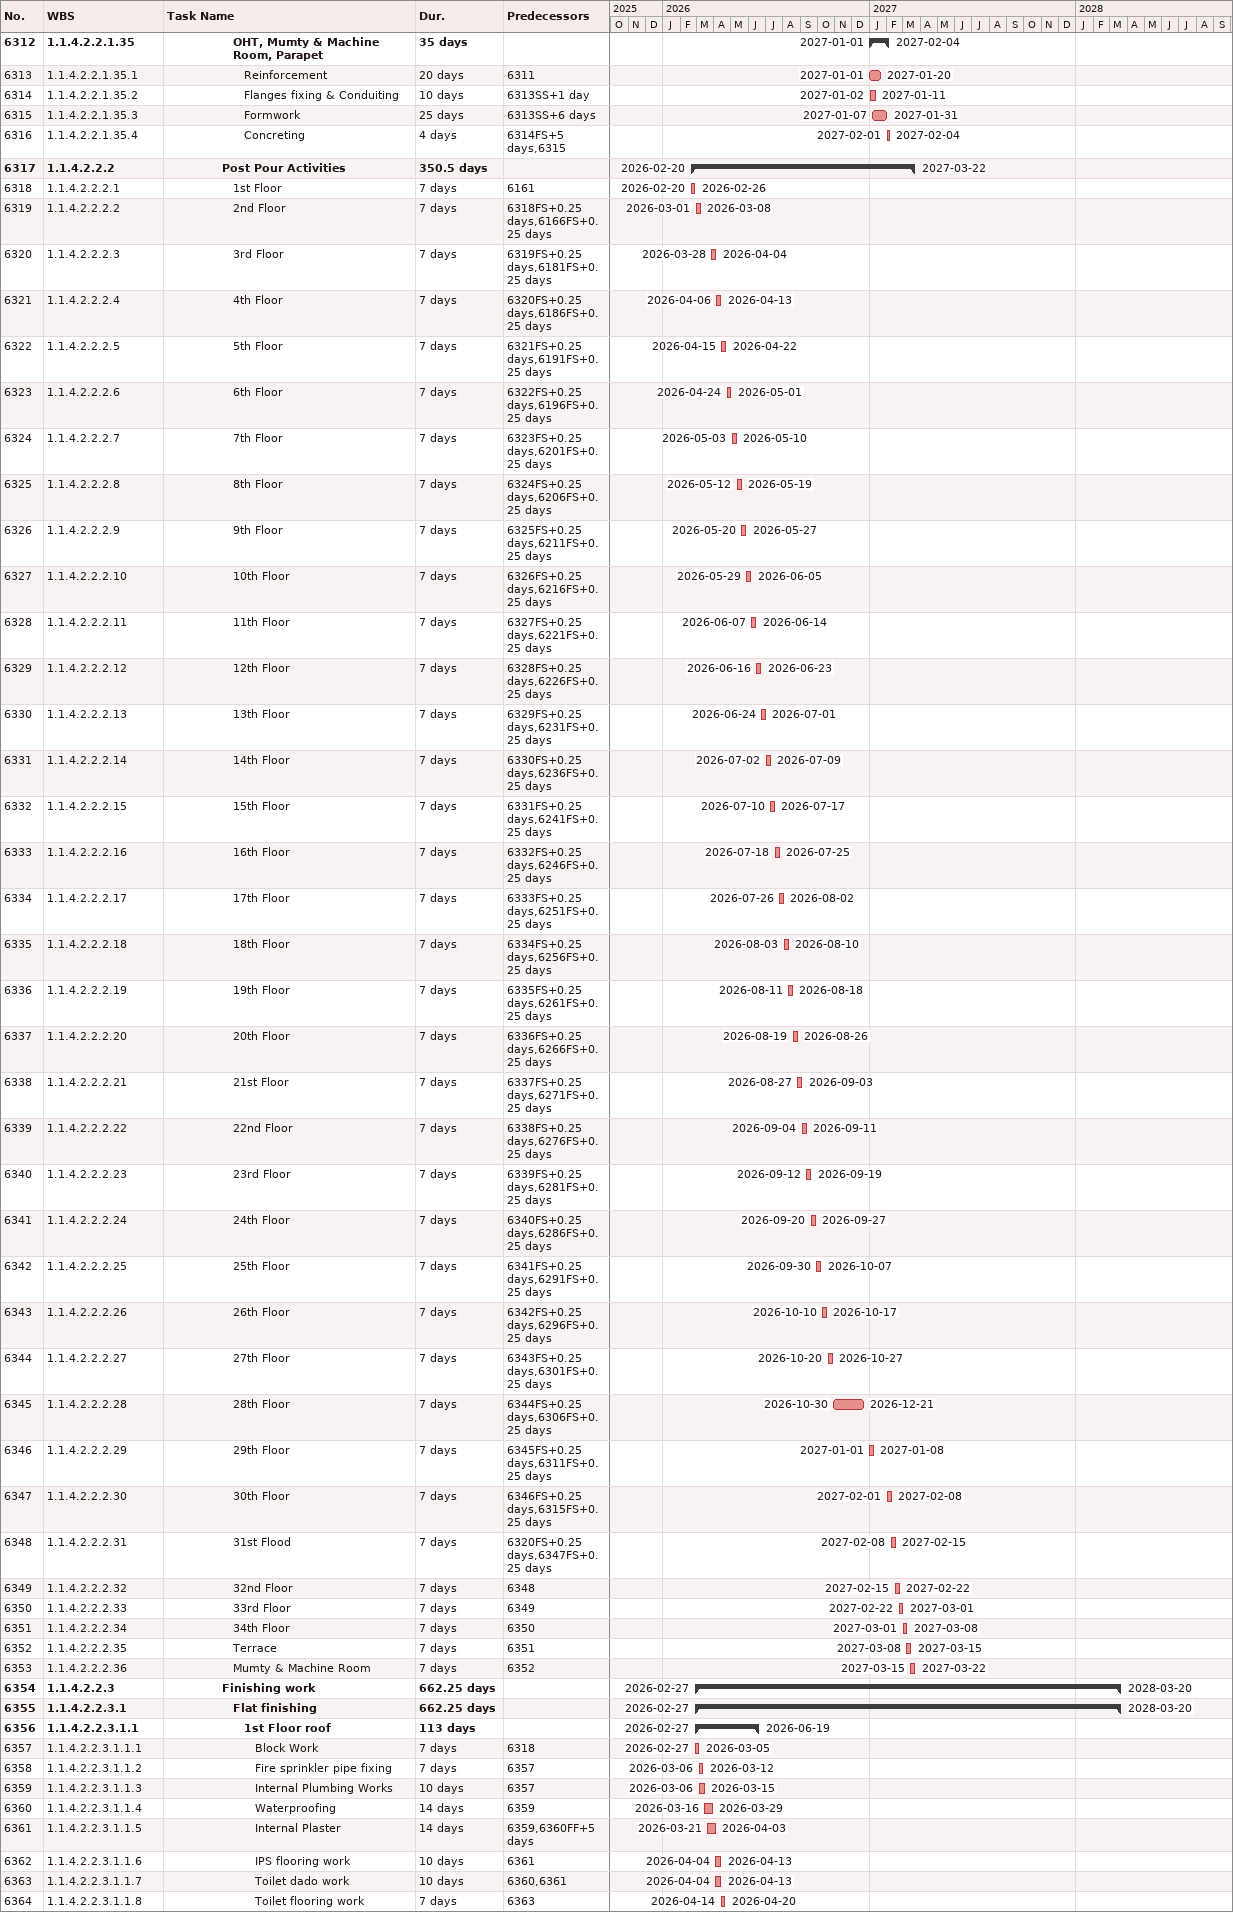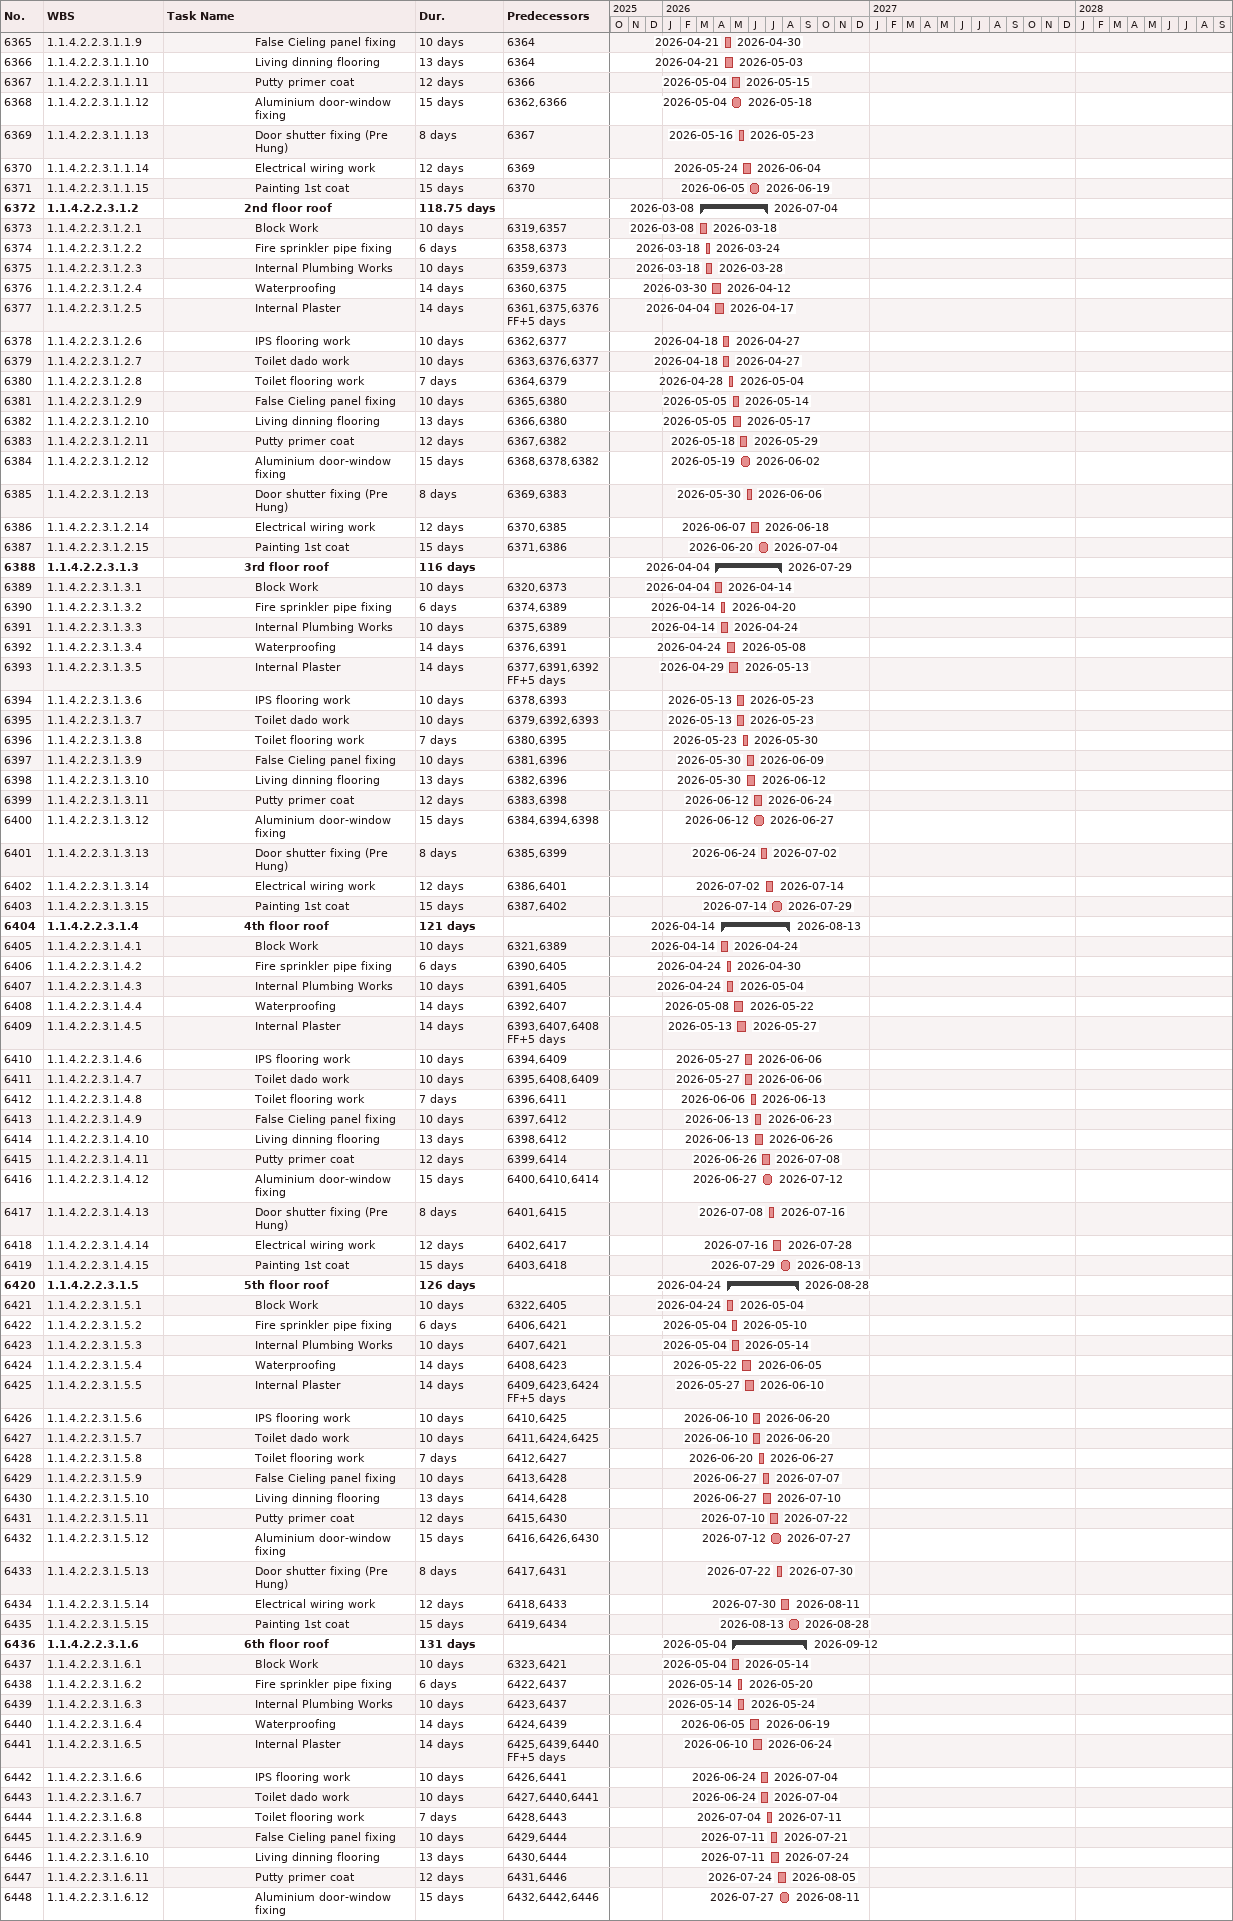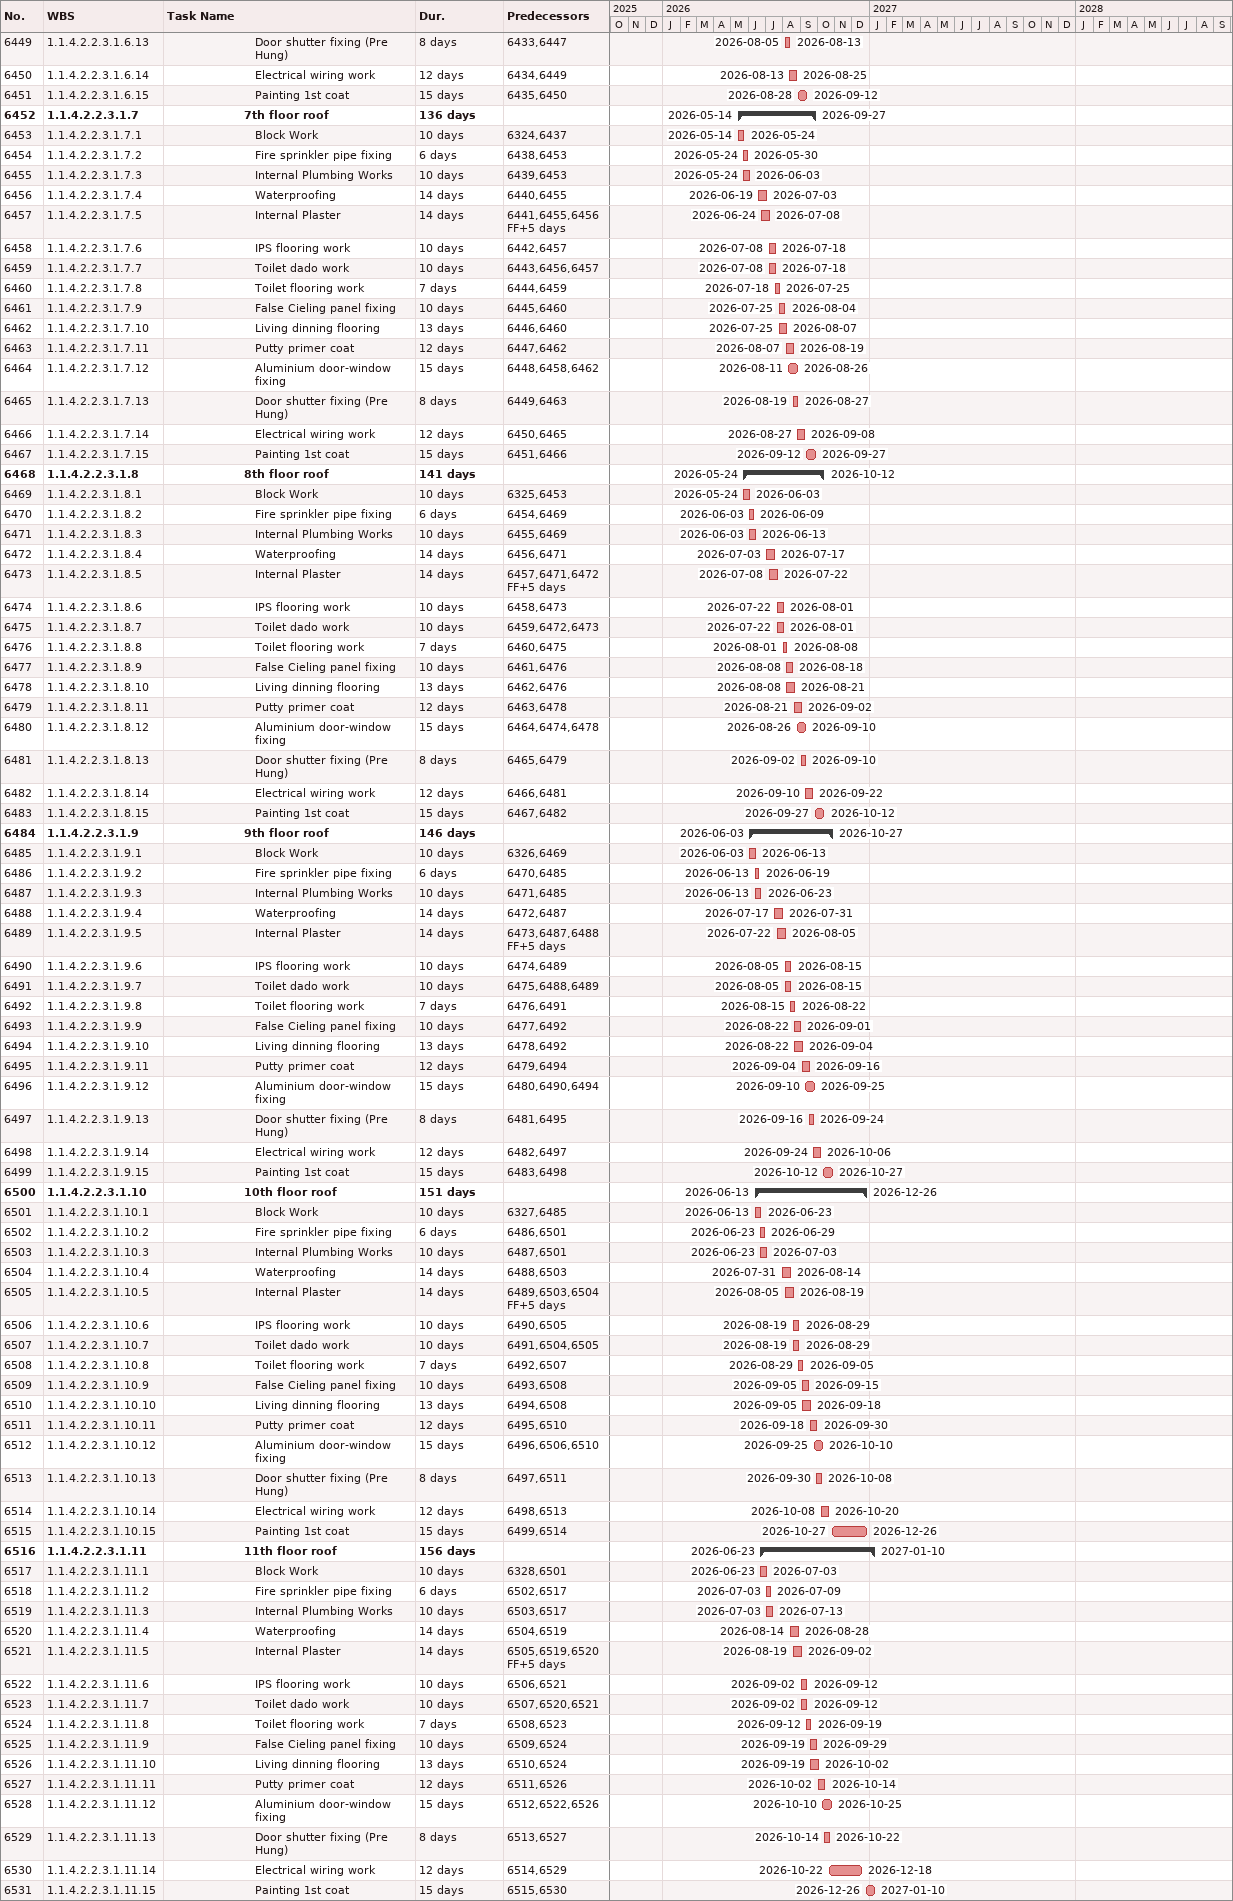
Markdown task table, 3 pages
| ID | WBS | Task | Duration | Start | Finish | Predecessors |
|---|---|---|---|---|---|---|
| 6312 | 1.1.4.2.2.1.35 | **OHT, Mumty & Machine Room, Parapet** | 35d | 2027-01-01 | 2027-02-04 |  |
| 6313 | 1.1.4.2.2.1.35.1 | Reinforcement | 20d | 2027-01-01 | 2027-01-20 | 6311 |
| 6314 | 1.1.4.2.2.1.35.2 | Flanges fixing & Conduiting | 10d | 2027-01-02 | 2027-01-11 | 6313SS+1d |
| 6315 | 1.1.4.2.2.1.35.3 | Formwork | 25d | 2027-01-07 | 2027-01-31 | 6313SS+6d |
| 6316 | 1.1.4.2.2.1.35.4 | Concreting | 4d | 2027-02-01 | 2027-02-04 | 6314FS+5d, 6315 |
| 6317 | 1.1.4.2.2.2 | **Post Pour Activities** | 350.5d | 2026-02-20 | 2027-03-22 |  |
| 6318 | 1.1.4.2.2.2.1 | 1st Floor | 7d | 2026-02-20 | 2026-02-26 | 6161 |
| 6319 | 1.1.4.2.2.2.2 | 2nd Floor | 7d | 2026-03-01 | 2026-03-08 | 6318FS+0.25d, 6166FS+0.25d |
| 6320 | 1.1.4.2.2.2.3 | 3rd Floor | 7d | 2026-03-28 | 2026-04-04 | 6319FS+0.25d, 6181FS+0.25d |
| 6321 | 1.1.4.2.2.2.4 | 4th Floor | 7d | 2026-04-06 | 2026-04-13 | 6320FS+0.25d, 6186FS+0.25d |
| 6322 | 1.1.4.2.2.2.5 | 5th Floor | 7d | 2026-04-15 | 2026-04-22 | 6321FS+0.25d, 6191FS+0.25d |
| 6323 | 1.1.4.2.2.2.6 | 6th Floor | 7d | 2026-04-24 | 2026-05-01 | 6322FS+0.25d, 6196FS+0.25d |
| 6324 | 1.1.4.2.2.2.7 | 7th Floor | 7d | 2026-05-03 | 2026-05-10 | 6323FS+0.25d, 6201FS+0.25d |
| 6325 | 1.1.4.2.2.2.8 | 8th Floor | 7d | 2026-05-12 | 2026-05-19 | 6324FS+0.25d, 6206FS+0.25d |
| 6326 | 1.1.4.2.2.2.9 | 9th Floor | 7d | 2026-05-20 | 2026-05-27 | 6325FS+0.25d, 6211FS+0.25d |
| 6327 | 1.1.4.2.2.2.10 | 10th Floor | 7d | 2026-05-29 | 2026-06-05 | 6326FS+0.25d, 6216FS+0.25d |
| 6328 | 1.1.4.2.2.2.11 | 11th Floor | 7d | 2026-06-07 | 2026-06-14 | 6327FS+0.25d, 6221FS+0.25d |
| 6329 | 1.1.4.2.2.2.12 | 12th Floor | 7d | 2026-06-16 | 2026-06-23 | 6328FS+0.25d, 6226FS+0.25d |
| 6330 | 1.1.4.2.2.2.13 | 13th Floor | 7d | 2026-06-24 | 2026-07-01 | 6329FS+0.25d, 6231FS+0.25d |
| 6331 | 1.1.4.2.2.2.14 | 14th Floor | 7d | 2026-07-02 | 2026-07-09 | 6330FS+0.25d, 6236FS+0.25d |
| 6332 | 1.1.4.2.2.2.15 | 15th Floor | 7d | 2026-07-10 | 2026-07-17 | 6331FS+0.25d, 6241FS+0.25d |
| 6333 | 1.1.4.2.2.2.16 | 16th Floor | 7d | 2026-07-18 | 2026-07-25 | 6332FS+0.25d, 6246FS+0.25d |
| 6334 | 1.1.4.2.2.2.17 | 17th Floor | 7d | 2026-07-26 | 2026-08-02 | 6333FS+0.25d, 6251FS+0.25d |
| 6335 | 1.1.4.2.2.2.18 | 18th Floor | 7d | 2026-08-03 | 2026-08-10 | 6334FS+0.25d, 6256FS+0.25d |
| 6336 | 1.1.4.2.2.2.19 | 19th Floor | 7d | 2026-08-11 | 2026-08-18 | 6335FS+0.25d, 6261FS+0.25d |
| 6337 | 1.1.4.2.2.2.20 | 20th Floor | 7d | 2026-08-19 | 2026-08-26 | 6336FS+0.25d, 6266FS+0.25d |
| 6338 | 1.1.4.2.2.2.21 | 21st Floor | 7d | 2026-08-27 | 2026-09-03 | 6337FS+0.25d, 6271FS+0.25d |
| 6339 | 1.1.4.2.2.2.22 | 22nd Floor | 7d | 2026-09-04 | 2026-09-11 | 6338FS+0.25d, 6276FS+0.25d |
| 6340 | 1.1.4.2.2.2.23 | 23rd Floor | 7d | 2026-09-12 | 2026-09-19 | 6339FS+0.25d, 6281FS+0.25d |
| 6341 | 1.1.4.2.2.2.24 | 24th Floor | 7d | 2026-09-20 | 2026-09-27 | 6340FS+0.25d, 6286FS+0.25d |
| 6342 | 1.1.4.2.2.2.25 | 25th Floor | 7d | 2026-09-30 | 2026-10-07 | 6341FS+0.25d, 6291FS+0.25d |
| 6343 | 1.1.4.2.2.2.26 | 26th Floor | 7d | 2026-10-10 | 2026-10-17 | 6342FS+0.25d, 6296FS+0.25d |
| 6344 | 1.1.4.2.2.2.27 | 27th Floor | 7d | 2026-10-20 | 2026-10-27 | 6343FS+0.25d, 6301FS+0.25d |
| 6345 | 1.1.4.2.2.2.28 | 28th Floor | 7d | 2026-10-30 | 2026-12-21 | 6344FS+0.25d, 6306FS+0.25d |
| 6346 | 1.1.4.2.2.2.29 | 29th Floor | 7d | 2027-01-01 | 2027-01-08 | 6345FS+0.25d, 6311FS+0.25d |
| 6347 | 1.1.4.2.2.2.30 | 30th Floor | 7d | 2027-02-01 | 2027-02-08 | 6346FS+0.25d, 6315FS+0.25d |
| 6348 | 1.1.4.2.2.2.31 | 31st Flood | 7d | 2027-02-08 | 2027-02-15 | 6320FS+0.25d, 6347FS+0.25d |
| 6349 | 1.1.4.2.2.2.32 | 32nd Floor | 7d | 2027-02-15 | 2027-02-22 | 6348 |
| 6350 | 1.1.4.2.2.2.33 | 33rd Floor | 7d | 2027-02-22 | 2027-03-01 | 6349 |
| 6351 | 1.1.4.2.2.2.34 | 34th Floor | 7d | 2027-03-01 | 2027-03-08 | 6350 |
| 6352 | 1.1.4.2.2.2.35 | Terrace | 7d | 2027-03-08 | 2027-03-15 | 6351 |
| 6353 | 1.1.4.2.2.2.36 | Mumty & Machine Room | 7d | 2027-03-15 | 2027-03-22 | 6352 |
| 6354 | 1.1.4.2.2.3 | **Finishing work** | 662.25d | 2026-02-27 | 2028-03-20 |  |
| 6355 | 1.1.4.2.2.3.1 | **Flat finishing** | 662.25d | 2026-02-27 | 2028-03-20 |  |
| 6356 | 1.1.4.2.2.3.1.1 | **1st Floor roof** | 113d | 2026-02-27 | 2026-06-19 |  |
| 6357 | 1.1.4.2.2.3.1.1.1 | Block Work | 7d | 2026-02-27 | 2026-03-05 | 6318 |
| 6358 | 1.1.4.2.2.3.1.1.2 | Fire sprinkler pipe fixing | 7d | 2026-03-06 | 2026-03-12 | 6357 |
| 6359 | 1.1.4.2.2.3.1.1.3 | Internal Plumbing Works | 10d | 2026-03-06 | 2026-03-15 | 6357 |
| 6360 | 1.1.4.2.2.3.1.1.4 | Waterproofing | 14d | 2026-03-16 | 2026-03-29 | 6359 |
| 6361 | 1.1.4.2.2.3.1.1.5 | Internal Plaster | 14d | 2026-03-21 | 2026-04-03 | 6359, 6360FF+5d |
| 6362 | 1.1.4.2.2.3.1.1.6 | IPS flooring work | 10d | 2026-04-04 | 2026-04-13 | 6361 |
| 6363 | 1.1.4.2.2.3.1.1.7 | Toilet dado work | 10d | 2026-04-04 | 2026-04-13 | 6360, 6361 |
| 6364 | 1.1.4.2.2.3.1.1.8 | Toilet flooring work | 7d | 2026-04-14 | 2026-04-20 | 6363 |
| 6365 | 1.1.4.2.2.3.1.1.9 | False Cieling panel fixing | 10d | 2026-04-21 | 2026-04-30 | 6364 |
| 6366 | 1.1.4.2.2.3.1.1.10 | Living dinning flooring | 13d | 2026-04-21 | 2026-05-03 | 6364 |
| 6367 | 1.1.4.2.2.3.1.1.11 | Putty primer coat | 12d | 2026-05-04 | 2026-05-15 | 6366 |
| 6368 | 1.1.4.2.2.3.1.1.12 | Aluminium door-window fixing | 15d | 2026-05-04 | 2026-05-18 | 6362, 6366 |
| 6369 | 1.1.4.2.2.3.1.1.13 | Door shutter fixing (Pre Hung) | 8d | 2026-05-16 | 2026-05-23 | 6367 |
| 6370 | 1.1.4.2.2.3.1.1.14 | Electrical wiring work | 12d | 2026-05-24 | 2026-06-04 | 6369 |
| 6371 | 1.1.4.2.2.3.1.1.15 | Painting 1st coat | 15d | 2026-06-05 | 2026-06-19 | 6370 |
| 6372 | 1.1.4.2.2.3.1.2 | **2nd floor roof** | 118.75d | 2026-03-08 | 2026-07-04 |  |
| 6373 | 1.1.4.2.2.3.1.2.1 | Block Work | 10d | 2026-03-08 | 2026-03-18 | 6319, 6357 |
| 6374 | 1.1.4.2.2.3.1.2.2 | Fire sprinkler pipe fixing | 6d | 2026-03-18 | 2026-03-24 | 6358, 6373 |
| 6375 | 1.1.4.2.2.3.1.2.3 | Internal Plumbing Works | 10d | 2026-03-18 | 2026-03-28 | 6359, 6373 |
| 6376 | 1.1.4.2.2.3.1.2.4 | Waterproofing | 14d | 2026-03-30 | 2026-04-12 | 6360, 6375 |
| 6377 | 1.1.4.2.2.3.1.2.5 | Internal Plaster | 14d | 2026-04-04 | 2026-04-17 | 6361, 6375, 6376FF+5d |
| 6378 | 1.1.4.2.2.3.1.2.6 | IPS flooring work | 10d | 2026-04-18 | 2026-04-27 | 6362, 6377 |
| 6379 | 1.1.4.2.2.3.1.2.7 | Toilet dado work | 10d | 2026-04-18 | 2026-04-27 | 6363, 6376, 6377 |
| 6380 | 1.1.4.2.2.3.1.2.8 | Toilet flooring work | 7d | 2026-04-28 | 2026-05-04 | 6364, 6379 |
| 6381 | 1.1.4.2.2.3.1.2.9 | False Cieling panel fixing | 10d | 2026-05-05 | 2026-05-14 | 6365, 6380 |
| 6382 | 1.1.4.2.2.3.1.2.10 | Living dinning flooring | 13d | 2026-05-05 | 2026-05-17 | 6366, 6380 |
| 6383 | 1.1.4.2.2.3.1.2.11 | Putty primer coat | 12d | 2026-05-18 | 2026-05-29 | 6367, 6382 |
| 6384 | 1.1.4.2.2.3.1.2.12 | Aluminium door-window fixing | 15d | 2026-05-19 | 2026-06-02 | 6368, 6378, 6382 |
| 6385 | 1.1.4.2.2.3.1.2.13 | Door shutter fixing (Pre Hung) | 8d | 2026-05-30 | 2026-06-06 | 6369, 6383 |
| 6386 | 1.1.4.2.2.3.1.2.14 | Electrical wiring work | 12d | 2026-06-07 | 2026-06-18 | 6370, 6385 |
| 6387 | 1.1.4.2.2.3.1.2.15 | Painting 1st coat | 15d | 2026-06-20 | 2026-07-04 | 6371, 6386 |
| 6388 | 1.1.4.2.2.3.1.3 | **3rd floor roof** | 116d | 2026-04-04 | 2026-07-29 |  |
| 6389 | 1.1.4.2.2.3.1.3.1 | Block Work | 10d | 2026-04-04 | 2026-04-14 | 6320, 6373 |
| 6390 | 1.1.4.2.2.3.1.3.2 | Fire sprinkler pipe fixing | 6d | 2026-04-14 | 2026-04-20 | 6374, 6389 |
| 6391 | 1.1.4.2.2.3.1.3.3 | Internal Plumbing Works | 10d | 2026-04-14 | 2026-04-24 | 6375, 6389 |
| 6392 | 1.1.4.2.2.3.1.3.4 | Waterproofing | 14d | 2026-04-24 | 2026-05-08 | 6376, 6391 |
| 6393 | 1.1.4.2.2.3.1.3.5 | Internal Plaster | 14d | 2026-04-29 | 2026-05-13 | 6377, 6391, 6392FF+5d |
| 6394 | 1.1.4.2.2.3.1.3.6 | IPS flooring work | 10d | 2026-05-13 | 2026-05-23 | 6378, 6393 |
| 6395 | 1.1.4.2.2.3.1.3.7 | Toilet dado work | 10d | 2026-05-13 | 2026-05-23 | 6379, 6392, 6393 |
| 6396 | 1.1.4.2.2.3.1.3.8 | Toilet flooring work | 7d | 2026-05-23 | 2026-05-30 | 6380, 6395 |
| 6397 | 1.1.4.2.2.3.1.3.9 | False Cieling panel fixing | 10d | 2026-05-30 | 2026-06-09 | 6381, 6396 |
| 6398 | 1.1.4.2.2.3.1.3.10 | Living dinning flooring | 13d | 2026-05-30 | 2026-06-12 | 6382, 6396 |
| 6399 | 1.1.4.2.2.3.1.3.11 | Putty primer coat | 12d | 2026-06-12 | 2026-06-24 | 6383, 6398 |
| 6400 | 1.1.4.2.2.3.1.3.12 | Aluminium door-window fixing | 15d | 2026-06-12 | 2026-06-27 | 6384, 6394, 6398 |
| 6401 | 1.1.4.2.2.3.1.3.13 | Door shutter fixing (Pre Hung) | 8d | 2026-06-24 | 2026-07-02 | 6385, 6399 |
| 6402 | 1.1.4.2.2.3.1.3.14 | Electrical wiring work | 12d | 2026-07-02 | 2026-07-14 | 6386, 6401 |
| 6403 | 1.1.4.2.2.3.1.3.15 | Painting 1st coat | 15d | 2026-07-14 | 2026-07-29 | 6387, 6402 |
| 6404 | 1.1.4.2.2.3.1.4 | **4th floor roof** | 121d | 2026-04-14 | 2026-08-13 |  |
| 6405 | 1.1.4.2.2.3.1.4.1 | Block Work | 10d | 2026-04-14 | 2026-04-24 | 6321, 6389 |
| 6406 | 1.1.4.2.2.3.1.4.2 | Fire sprinkler pipe fixing | 6d | 2026-04-24 | 2026-04-30 | 6390, 6405 |
| 6407 | 1.1.4.2.2.3.1.4.3 | Internal Plumbing Works | 10d | 2026-04-24 | 2026-05-04 | 6391, 6405 |
| 6408 | 1.1.4.2.2.3.1.4.4 | Waterproofing | 14d | 2026-05-08 | 2026-05-22 | 6392, 6407 |
| 6409 | 1.1.4.2.2.3.1.4.5 | Internal Plaster | 14d | 2026-05-13 | 2026-05-27 | 6393, 6407, 6408FF+5d |
| 6410 | 1.1.4.2.2.3.1.4.6 | IPS flooring work | 10d | 2026-05-27 | 2026-06-06 | 6394, 6409 |
| 6411 | 1.1.4.2.2.3.1.4.7 | Toilet dado work | 10d | 2026-05-27 | 2026-06-06 | 6395, 6408, 6409 |
| 6412 | 1.1.4.2.2.3.1.4.8 | Toilet flooring work | 7d | 2026-06-06 | 2026-06-13 | 6396, 6411 |
| 6413 | 1.1.4.2.2.3.1.4.9 | False Cieling panel fixing | 10d | 2026-06-13 | 2026-06-23 | 6397, 6412 |
| 6414 | 1.1.4.2.2.3.1.4.10 | Living dinning flooring | 13d | 2026-06-13 | 2026-06-26 | 6398, 6412 |
| 6415 | 1.1.4.2.2.3.1.4.11 | Putty primer coat | 12d | 2026-06-26 | 2026-07-08 | 6399, 6414 |
| 6416 | 1.1.4.2.2.3.1.4.12 | Aluminium door-window fixing | 15d | 2026-06-27 | 2026-07-12 | 6400, 6410, 6414 |
| 6417 | 1.1.4.2.2.3.1.4.13 | Door shutter fixing (Pre Hung) | 8d | 2026-07-08 | 2026-07-16 | 6401, 6415 |
| 6418 | 1.1.4.2.2.3.1.4.14 | Electrical wiring work | 12d | 2026-07-16 | 2026-07-28 | 6402, 6417 |
| 6419 | 1.1.4.2.2.3.1.4.15 | Painting 1st coat | 15d | 2026-07-29 | 2026-08-13 | 6403, 6418 |
| 6420 | 1.1.4.2.2.3.1.5 | **5th floor roof** | 126d | 2026-04-24 | 2026-08-28 |  |
| 6421 | 1.1.4.2.2.3.1.5.1 | Block Work | 10d | 2026-04-24 | 2026-05-04 | 6322, 6405 |
| 6422 | 1.1.4.2.2.3.1.5.2 | Fire sprinkler pipe fixing | 6d | 2026-05-04 | 2026-05-10 | 6406, 6421 |
| 6423 | 1.1.4.2.2.3.1.5.3 | Internal Plumbing Works | 10d | 2026-05-04 | 2026-05-14 | 6407, 6421 |
| 6424 | 1.1.4.2.2.3.1.5.4 | Waterproofing | 14d | 2026-05-22 | 2026-06-05 | 6408, 6423 |
| 6425 | 1.1.4.2.2.3.1.5.5 | Internal Plaster | 14d | 2026-05-27 | 2026-06-10 | 6409, 6423, 6424FF+5d |
| 6426 | 1.1.4.2.2.3.1.5.6 | IPS flooring work | 10d | 2026-06-10 | 2026-06-20 | 6410, 6425 |
| 6427 | 1.1.4.2.2.3.1.5.7 | Toilet dado work | 10d | 2026-06-10 | 2026-06-20 | 6411, 6424, 6425 |
| 6428 | 1.1.4.2.2.3.1.5.8 | Toilet flooring work | 7d | 2026-06-20 | 2026-06-27 | 6412, 6427 |
| 6429 | 1.1.4.2.2.3.1.5.9 | False Cieling panel fixing | 10d | 2026-06-27 | 2026-07-07 | 6413, 6428 |
| 6430 | 1.1.4.2.2.3.1.5.10 | Living dinning flooring | 13d | 2026-06-27 | 2026-07-10 | 6414, 6428 |
| 6431 | 1.1.4.2.2.3.1.5.11 | Putty primer coat | 12d | 2026-07-10 | 2026-07-22 | 6415, 6430 |
| 6432 | 1.1.4.2.2.3.1.5.12 | Aluminium door-window fixing | 15d | 2026-07-12 | 2026-07-27 | 6416, 6426, 6430 |
| 6433 | 1.1.4.2.2.3.1.5.13 | Door shutter fixing (Pre Hung) | 8d | 2026-07-22 | 2026-07-30 | 6417, 6431 |
| 6434 | 1.1.4.2.2.3.1.5.14 | Electrical wiring work | 12d | 2026-07-30 | 2026-08-11 | 6418, 6433 |
| 6435 | 1.1.4.2.2.3.1.5.15 | Painting 1st coat | 15d | 2026-08-13 | 2026-08-28 | 6419, 6434 |
| 6436 | 1.1.4.2.2.3.1.6 | **6th floor roof** | 131d | 2026-05-04 | 2026-09-12 |  |
| 6437 | 1.1.4.2.2.3.1.6.1 | Block Work | 10d | 2026-05-04 | 2026-05-14 | 6323, 6421 |
| 6438 | 1.1.4.2.2.3.1.6.2 | Fire sprinkler pipe fixing | 6d | 2026-05-14 | 2026-05-20 | 6422, 6437 |
| 6439 | 1.1.4.2.2.3.1.6.3 | Internal Plumbing Works | 10d | 2026-05-14 | 2026-05-24 | 6423, 6437 |
| 6440 | 1.1.4.2.2.3.1.6.4 | Waterproofing | 14d | 2026-06-05 | 2026-06-19 | 6424, 6439 |
| 6441 | 1.1.4.2.2.3.1.6.5 | Internal Plaster | 14d | 2026-06-10 | 2026-06-24 | 6425, 6439, 6440FF+5d |
| 6442 | 1.1.4.2.2.3.1.6.6 | IPS flooring work | 10d | 2026-06-24 | 2026-07-04 | 6426, 6441 |
| 6443 | 1.1.4.2.2.3.1.6.7 | Toilet dado work | 10d | 2026-06-24 | 2026-07-04 | 6427, 6440, 6441 |
| 6444 | 1.1.4.2.2.3.1.6.8 | Toilet flooring work | 7d | 2026-07-04 | 2026-07-11 | 6428, 6443 |
| 6445 | 1.1.4.2.2.3.1.6.9 | False Cieling panel fixing | 10d | 2026-07-11 | 2026-07-21 | 6429, 6444 |
| 6446 | 1.1.4.2.2.3.1.6.10 | Living dinning flooring | 13d | 2026-07-11 | 2026-07-24 | 6430, 6444 |
| 6447 | 1.1.4.2.2.3.1.6.11 | Putty primer coat | 12d | 2026-07-24 | 2026-08-05 | 6431, 6446 |
| 6448 | 1.1.4.2.2.3.1.6.12 | Aluminium door-window fixing | 15d | 2026-07-27 | 2026-08-11 | 6432, 6442, 6446 |
| 6449 | 1.1.4.2.2.3.1.6.13 | Door shutter fixing (Pre Hung) | 8d | 2026-08-05 | 2026-08-13 | 6433, 6447 |
| 6450 | 1.1.4.2.2.3.1.6.14 | Electrical wiring work | 12d | 2026-08-13 | 2026-08-25 | 6434, 6449 |
| 6451 | 1.1.4.2.2.3.1.6.15 | Painting 1st coat | 15d | 2026-08-28 | 2026-09-12 | 6435, 6450 |
| 6452 | 1.1.4.2.2.3.1.7 | **7th floor roof** | 136d | 2026-05-14 | 2026-09-27 |  |
| 6453 | 1.1.4.2.2.3.1.7.1 | Block Work | 10d | 2026-05-14 | 2026-05-24 | 6324, 6437 |
| 6454 | 1.1.4.2.2.3.1.7.2 | Fire sprinkler pipe fixing | 6d | 2026-05-24 | 2026-05-30 | 6438, 6453 |
| 6455 | 1.1.4.2.2.3.1.7.3 | Internal Plumbing Works | 10d | 2026-05-24 | 2026-06-03 | 6439, 6453 |
| 6456 | 1.1.4.2.2.3.1.7.4 | Waterproofing | 14d | 2026-06-19 | 2026-07-03 | 6440, 6455 |
| 6457 | 1.1.4.2.2.3.1.7.5 | Internal Plaster | 14d | 2026-06-24 | 2026-07-08 | 6441, 6455, 6456FF+5d |
| 6458 | 1.1.4.2.2.3.1.7.6 | IPS flooring work | 10d | 2026-07-08 | 2026-07-18 | 6442, 6457 |
| 6459 | 1.1.4.2.2.3.1.7.7 | Toilet dado work | 10d | 2026-07-08 | 2026-07-18 | 6443, 6456, 6457 |
| 6460 | 1.1.4.2.2.3.1.7.8 | Toilet flooring work | 7d | 2026-07-18 | 2026-07-25 | 6444, 6459 |
| 6461 | 1.1.4.2.2.3.1.7.9 | False Cieling panel fixing | 10d | 2026-07-25 | 2026-08-04 | 6445, 6460 |
| 6462 | 1.1.4.2.2.3.1.7.10 | Living dinning flooring | 13d | 2026-07-25 | 2026-08-07 | 6446, 6460 |
| 6463 | 1.1.4.2.2.3.1.7.11 | Putty primer coat | 12d | 2026-08-07 | 2026-08-19 | 6447, 6462 |
| 6464 | 1.1.4.2.2.3.1.7.12 | Aluminium door-window fixing | 15d | 2026-08-11 | 2026-08-26 | 6448, 6458, 6462 |
| 6465 | 1.1.4.2.2.3.1.7.13 | Door shutter fixing (Pre Hung) | 8d | 2026-08-19 | 2026-08-27 | 6449, 6463 |
| 6466 | 1.1.4.2.2.3.1.7.14 | Electrical wiring work | 12d | 2026-08-27 | 2026-09-08 | 6450, 6465 |
| 6467 | 1.1.4.2.2.3.1.7.15 | Painting 1st coat | 15d | 2026-09-12 | 2026-09-27 | 6451, 6466 |
| 6468 | 1.1.4.2.2.3.1.8 | **8th floor roof** | 141d | 2026-05-24 | 2026-10-12 |  |
| 6469 | 1.1.4.2.2.3.1.8.1 | Block Work | 10d | 2026-05-24 | 2026-06-03 | 6325, 6453 |
| 6470 | 1.1.4.2.2.3.1.8.2 | Fire sprinkler pipe fixing | 6d | 2026-06-03 | 2026-06-09 | 6454, 6469 |
| 6471 | 1.1.4.2.2.3.1.8.3 | Internal Plumbing Works | 10d | 2026-06-03 | 2026-06-13 | 6455, 6469 |
| 6472 | 1.1.4.2.2.3.1.8.4 | Waterproofing | 14d | 2026-07-03 | 2026-07-17 | 6456, 6471 |
| 6473 | 1.1.4.2.2.3.1.8.5 | Internal Plaster | 14d | 2026-07-08 | 2026-07-22 | 6457, 6471, 6472FF+5d |
| 6474 | 1.1.4.2.2.3.1.8.6 | IPS flooring work | 10d | 2026-07-22 | 2026-08-01 | 6458, 6473 |
| 6475 | 1.1.4.2.2.3.1.8.7 | Toilet dado work | 10d | 2026-07-22 | 2026-08-01 | 6459, 6472, 6473 |
| 6476 | 1.1.4.2.2.3.1.8.8 | Toilet flooring work | 7d | 2026-08-01 | 2026-08-08 | 6460, 6475 |
| 6477 | 1.1.4.2.2.3.1.8.9 | False Cieling panel fixing | 10d | 2026-08-08 | 2026-08-18 | 6461, 6476 |
| 6478 | 1.1.4.2.2.3.1.8.10 | Living dinning flooring | 13d | 2026-08-08 | 2026-08-21 | 6462, 6476 |
| 6479 | 1.1.4.2.2.3.1.8.11 | Putty primer coat | 12d | 2026-08-21 | 2026-09-02 | 6463, 6478 |
| 6480 | 1.1.4.2.2.3.1.8.12 | Aluminium door-window fixing | 15d | 2026-08-26 | 2026-09-10 | 6464, 6474, 6478 |
| 6481 | 1.1.4.2.2.3.1.8.13 | Door shutter fixing (Pre Hung) | 8d | 2026-09-02 | 2026-09-10 | 6465, 6479 |
| 6482 | 1.1.4.2.2.3.1.8.14 | Electrical wiring work | 12d | 2026-09-10 | 2026-09-22 | 6466, 6481 |
| 6483 | 1.1.4.2.2.3.1.8.15 | Painting 1st coat | 15d | 2026-09-27 | 2026-10-12 | 6467, 6482 |
| 6484 | 1.1.4.2.2.3.1.9 | **9th floor roof** | 146d | 2026-06-03 | 2026-10-27 |  |
| 6485 | 1.1.4.2.2.3.1.9.1 | Block Work | 10d | 2026-06-03 | 2026-06-13 | 6326, 6469 |
| 6486 | 1.1.4.2.2.3.1.9.2 | Fire sprinkler pipe fixing | 6d | 2026-06-13 | 2026-06-19 | 6470, 6485 |
| 6487 | 1.1.4.2.2.3.1.9.3 | Internal Plumbing Works | 10d | 2026-06-13 | 2026-06-23 | 6471, 6485 |
| 6488 | 1.1.4.2.2.3.1.9.4 | Waterproofing | 14d | 2026-07-17 | 2026-07-31 | 6472, 6487 |
| 6489 | 1.1.4.2.2.3.1.9.5 | Internal Plaster | 14d | 2026-07-22 | 2026-08-05 | 6473, 6487, 6488FF+5d |
| 6490 | 1.1.4.2.2.3.1.9.6 | IPS flooring work | 10d | 2026-08-05 | 2026-08-15 | 6474, 6489 |
| 6491 | 1.1.4.2.2.3.1.9.7 | Toilet dado work | 10d | 2026-08-05 | 2026-08-15 | 6475, 6488, 6489 |
| 6492 | 1.1.4.2.2.3.1.9.8 | Toilet flooring work | 7d | 2026-08-15 | 2026-08-22 | 6476, 6491 |
| 6493 | 1.1.4.2.2.3.1.9.9 | False Cieling panel fixing | 10d | 2026-08-22 | 2026-09-01 | 6477, 6492 |
| 6494 | 1.1.4.2.2.3.1.9.10 | Living dinning flooring | 13d | 2026-08-22 | 2026-09-04 | 6478, 6492 |
| 6495 | 1.1.4.2.2.3.1.9.11 | Putty primer coat | 12d | 2026-09-04 | 2026-09-16 | 6479, 6494 |
| 6496 | 1.1.4.2.2.3.1.9.12 | Aluminium door-window fixing | 15d | 2026-09-10 | 2026-09-25 | 6480, 6490, 6494 |
| 6497 | 1.1.4.2.2.3.1.9.13 | Door shutter fixing (Pre Hung) | 8d | 2026-09-16 | 2026-09-24 | 6481, 6495 |
| 6498 | 1.1.4.2.2.3.1.9.14 | Electrical wiring work | 12d | 2026-09-24 | 2026-10-06 | 6482, 6497 |
| 6499 | 1.1.4.2.2.3.1.9.15 | Painting 1st coat | 15d | 2026-10-12 | 2026-10-27 | 6483, 6498 |
| 6500 | 1.1.4.2.2.3.1.10 | **10th floor roof** | 151d | 2026-06-13 | 2026-12-26 |  |
| 6501 | 1.1.4.2.2.3.1.10.1 | Block Work | 10d | 2026-06-13 | 2026-06-23 | 6327, 6485 |
| 6502 | 1.1.4.2.2.3.1.10.2 | Fire sprinkler pipe fixing | 6d | 2026-06-23 | 2026-06-29 | 6486, 6501 |
| 6503 | 1.1.4.2.2.3.1.10.3 | Internal Plumbing Works | 10d | 2026-06-23 | 2026-07-03 | 6487, 6501 |
| 6504 | 1.1.4.2.2.3.1.10.4 | Waterproofing | 14d | 2026-07-31 | 2026-08-14 | 6488, 6503 |
| 6505 | 1.1.4.2.2.3.1.10.5 | Internal Plaster | 14d | 2026-08-05 | 2026-08-19 | 6489, 6503, 6504FF+5d |
| 6506 | 1.1.4.2.2.3.1.10.6 | IPS flooring work | 10d | 2026-08-19 | 2026-08-29 | 6490, 6505 |
| 6507 | 1.1.4.2.2.3.1.10.7 | Toilet dado work | 10d | 2026-08-19 | 2026-08-29 | 6491, 6504, 6505 |
| 6508 | 1.1.4.2.2.3.1.10.8 | Toilet flooring work | 7d | 2026-08-29 | 2026-09-05 | 6492, 6507 |
| 6509 | 1.1.4.2.2.3.1.10.9 | False Cieling panel fixing | 10d | 2026-09-05 | 2026-09-15 | 6493, 6508 |
| 6510 | 1.1.4.2.2.3.1.10.10 | Living dinning flooring | 13d | 2026-09-05 | 2026-09-18 | 6494, 6508 |
| 6511 | 1.1.4.2.2.3.1.10.11 | Putty primer coat | 12d | 2026-09-18 | 2026-09-30 | 6495, 6510 |
| 6512 | 1.1.4.2.2.3.1.10.12 | Aluminium door-window fixing | 15d | 2026-09-25 | 2026-10-10 | 6496, 6506, 6510 |
| 6513 | 1.1.4.2.2.3.1.10.13 | Door shutter fixing (Pre Hung) | 8d | 2026-09-30 | 2026-10-08 | 6497, 6511 |
| 6514 | 1.1.4.2.2.3.1.10.14 | Electrical wiring work | 12d | 2026-10-08 | 2026-10-20 | 6498, 6513 |
| 6515 | 1.1.4.2.2.3.1.10.15 | Painting 1st coat | 15d | 2026-10-27 | 2026-12-26 | 6499, 6514 |
| 6516 | 1.1.4.2.2.3.1.11 | **11th floor roof** | 156d | 2026-06-23 | 2027-01-10 |  |
| 6517 | 1.1.4.2.2.3.1.11.1 | Block Work | 10d | 2026-06-23 | 2026-07-03 | 6328, 6501 |
| 6518 | 1.1.4.2.2.3.1.11.2 | Fire sprinkler pipe fixing | 6d | 2026-07-03 | 2026-07-09 | 6502, 6517 |
| 6519 | 1.1.4.2.2.3.1.11.3 | Internal Plumbing Works | 10d | 2026-07-03 | 2026-07-13 | 6503, 6517 |
| 6520 | 1.1.4.2.2.3.1.11.4 | Waterproofing | 14d | 2026-08-14 | 2026-08-28 | 6504, 6519 |
| 6521 | 1.1.4.2.2.3.1.11.5 | Internal Plaster | 14d | 2026-08-19 | 2026-09-02 | 6505, 6519, 6520FF+5d |
| 6522 | 1.1.4.2.2.3.1.11.6 | IPS flooring work | 10d | 2026-09-02 | 2026-09-12 | 6506, 6521 |
| 6523 | 1.1.4.2.2.3.1.11.7 | Toilet dado work | 10d | 2026-09-02 | 2026-09-12 | 6507, 6520, 6521 |
| 6524 | 1.1.4.2.2.3.1.11.8 | Toilet flooring work | 7d | 2026-09-12 | 2026-09-19 | 6508, 6523 |
| 6525 | 1.1.4.2.2.3.1.11.9 | False Cieling panel fixing | 10d | 2026-09-19 | 2026-09-29 | 6509, 6524 |
| 6526 | 1.1.4.2.2.3.1.11.10 | Living dinning flooring | 13d | 2026-09-19 | 2026-10-02 | 6510, 6524 |
| 6527 | 1.1.4.2.2.3.1.11.11 | Putty primer coat | 12d | 2026-10-02 | 2026-10-14 | 6511, 6526 |
| 6528 | 1.1.4.2.2.3.1.11.12 | Aluminium door-window fixing | 15d | 2026-10-10 | 2026-10-25 | 6512, 6522, 6526 |
| 6529 | 1.1.4.2.2.3.1.11.13 | Door shutter fixing (Pre Hung) | 8d | 2026-10-14 | 2026-10-22 | 6513, 6527 |
| 6530 | 1.1.4.2.2.3.1.11.14 | Electrical wiring work | 12d | 2026-10-22 | 2026-12-18 | 6514, 6529 |
| 6531 | 1.1.4.2.2.3.1.11.15 | Painting 1st coat | 15d | 2026-12-26 | 2027-01-10 | 6515, 6530 |
